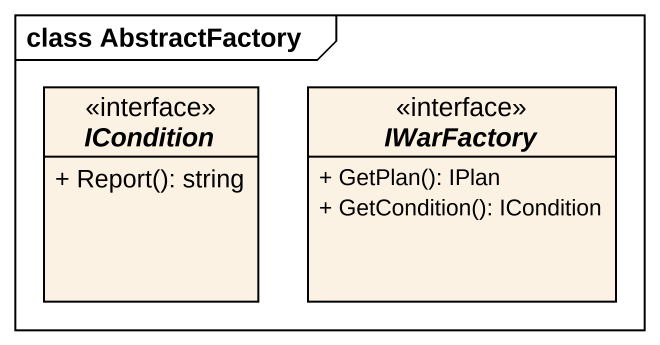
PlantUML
@startuml
mainframe class AbstractFactory
hide circle
hide empty members
skinparam classAttributeIconSize 0
interface ICondition {
  + Report(): string
}
interface IWarFactory {
  + GetPlan(): IPlan
  + GetCondition(): ICondition
}
@enduml
